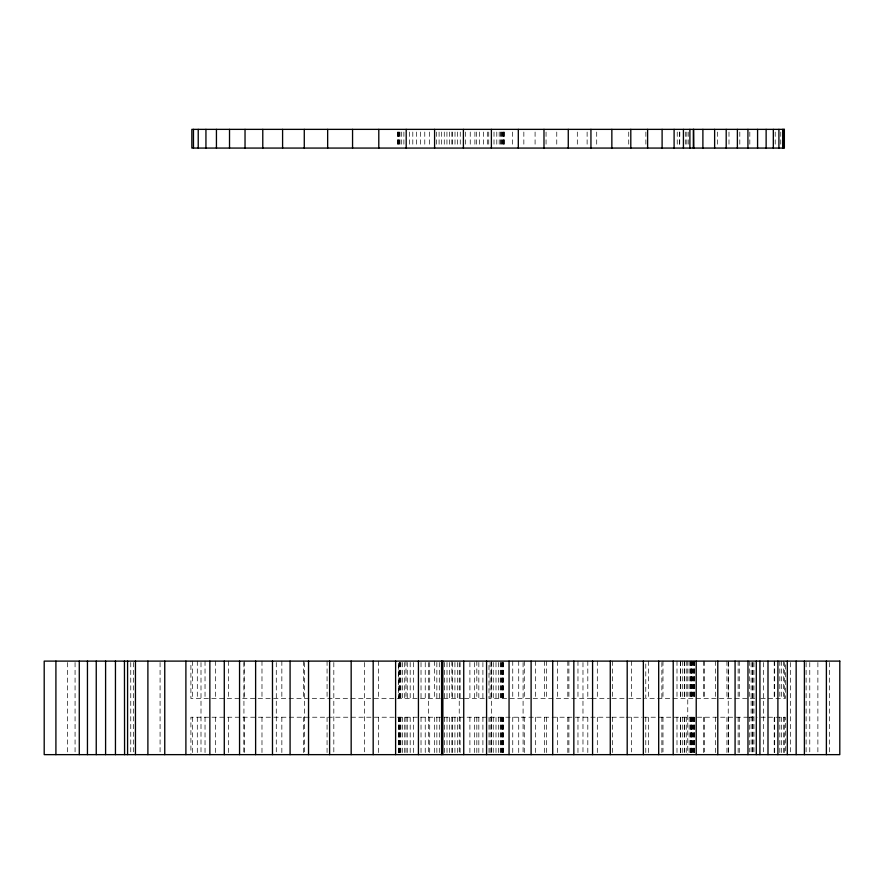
<?xml version="1.0" encoding="UTF-8"?>
<svg xmlns="http://www.w3.org/2000/svg" width="884" height="884" viewBox="0 0 884 884"><rect width="100%" height="100%" fill="white"/><g stroke="black" fill="none" stroke-linecap="round" stroke-linejoin="round"><path stroke-width="0.66" stroke-dasharray="4.42 3.31" d="M463.514 698.526L190.911 698.526L190.911 661.11M464.454 698.526L487.637 698.526M591.65 698.526L488.974 698.526L489.007 661.11M591.882 698.526L609.319 698.526M611.938 698.526L627.541 698.526M628.723 698.526L644.569 698.526M754.77 698.526L645.784 698.526L645.784 662.447M760.859 698.526L766.992 698.526M768.24 698.526L785.301 698.526L785.301 661.11M610.645 717.222L190.911 717.222L190.911 754.638M611.938 717.222L624.844 717.222M626.181 717.222L641.983 717.222M643.276 717.222L748.019 717.222M748.715 717.222L757.157 717.222M760.859 717.222L766.992 717.222M768.185 717.222L785.301 717.222L785.301 754.638M829.568 662.492L829.568 751.886M817.877 662.492L817.877 751.886M809.777 662.492L809.777 751.886M806.109 662.492L806.109 751.886M790.418 662.492L790.418 751.886M784.683 662.447L784.683 698.526M784.683 717.222L784.683 754.638M783.6 661.11L783.6 698.526M783.6 717.222L783.6 754.638M781.489 661.11L781.489 698.526M781.489 717.222L781.489 754.638M780.76 132.036L780.76 145.396M779.821 661.11L779.821 698.526M779.821 717.222L779.821 754.638M775.213 132.036L775.213 145.396M774.704 661.11L774.704 698.526M774.704 717.222L774.704 754.638M774.207 661.11L774.207 698.526M774.207 717.222L774.207 754.638M763.467 662.492L763.467 751.886M753.953 662.492L753.953 751.886M752.859 662.492L752.859 751.886M752.538 662.492L752.538 751.886M751.124 662.492L751.124 751.886M749.82 132.036L749.82 145.396M749.267 661.11L749.267 698.526M749.267 717.222L749.267 751.964M739.809 132.036L739.809 145.396M739.289 661.11L739.289 698.526M739.289 717.222L739.289 754.638M738.14 661.11L738.14 698.526M738.14 717.222L738.14 754.638M728.991 132.036L728.991 145.396M728.526 661.11L728.526 698.526M728.526 717.222L728.526 754.638M728.239 662.492L728.239 751.886M726.935 661.11L726.935 698.526M726.935 717.222L726.935 754.638M717.355 132.036L717.355 145.396M715.333 661.11L715.333 698.526M715.333 717.222L715.333 754.638M704.515 661.11L704.515 698.526M704.515 717.222L704.515 751.964M703.565 661.11L703.565 698.526M703.565 717.222L703.565 754.638M694.791 661.11L694.791 698.526M694.791 717.222L694.636 754.638M694.271 661.11L694.327 698.526M694.271 717.222L694.327 754.638M693.852 661.11L693.852 698.526M693.852 717.222L693.852 754.638M693.222 661.11L693.222 698.526M693.222 717.222L693.222 754.638M692.426 661.11L692.426 698.526M692.426 717.222L692.426 754.638M691.896 661.11L691.896 698.526M691.896 717.222L691.896 754.638M691.487 661.11L691.487 698.526M691.487 717.222L691.487 754.638M691.211 661.11L691.211 698.526M691.211 717.222L691.211 754.638M690.824 661.11L690.824 698.526M690.824 717.222L690.824 754.638M690.393 661.11L690.393 698.526M690.393 717.222L690.393 754.638M689.155 661.11L689.155 698.526M689.155 717.222L689.155 754.638M688.227 132.036L688.227 145.396M687.763 661.11L687.763 754.638M686.835 132.036L686.835 145.396M686.227 661.11L686.227 698.526M686.227 717.222L686.227 754.638M685.299 132.036L685.299 145.396M684.548 661.11L684.548 698.526M684.548 717.222L684.548 754.638M684.349 661.11L684.349 698.526M684.349 717.222L684.349 751.964M682.724 661.11L682.724 698.526M682.724 717.222L682.724 754.638M680.658 661.11L680.757 698.526M680.658 717.222L680.757 754.638M680.569 661.11L680.547 698.526M680.547 717.222L680.569 754.638M679.829 132.036L679.719 145.396M679.608 132.036L679.641 145.396M677.232 132.036L677.232 145.396M677 661.11L677 698.526M677 717.222L677 754.638M662.978 661.11L662.978 698.526M662.978 717.222L662.978 751.964M661.873 662.447L661.873 698.526M661.873 717.222L661.873 754.638M648.458 661.11L648.458 698.526M648.458 717.222L648.458 754.638M645.872 132.036L645.872 145.396M645.784 717.222L645.784 754.638M631.607 661.11L631.607 698.526M631.607 717.222L631.607 751.964M628.734 132.036L628.734 145.396M612.612 661.11L612.612 698.526M612.612 717.222L612.612 754.638M597.308 661.11L597.308 698.526M597.308 717.222L597.308 754.638M596.711 132.036L596.711 145.396M587.805 661.11L587.805 698.526M587.805 717.222L587.805 754.638M587.12 132.036L587.12 145.396M582.976 662.492L582.976 751.886M577.97 661.11L577.97 698.526M577.97 717.222L577.97 754.638M577.307 132.036L577.307 145.396M568.898 661.11L568.898 698.526M568.898 717.222L568.898 754.638M567.815 661.11L567.815 698.526M567.815 717.222L567.815 754.638M557.351 661.11L557.351 698.526M557.351 717.222L557.351 754.638M556.765 132.036L556.765 145.396M546.599 661.11L546.599 698.526M546.599 717.222L546.599 754.638M546.058 132.036L546.058 145.396M544.522 661.11L544.522 698.526M544.522 717.222L544.522 754.638M535.571 661.11L535.571 698.526M535.571 717.222L535.571 754.638M535.085 132.036L535.085 145.396M524.289 661.11L524.289 698.526M524.289 717.222L524.289 754.638M523.847 132.036L523.847 145.396M523.085 662.492L523.085 751.886M518.72 661.11L518.72 698.526M518.72 717.222L518.72 754.638M512.753 661.11L512.753 698.526M512.753 717.222L512.753 754.638M512.366 132.036L512.366 145.396M504.234 132.036L504.234 145.396M503.968 132.036L503.957 145.396M503.703 132.036L503.703 145.396M503.283 662.447L503.294 698.526M503.283 717.222L503.294 754.638M503.173 132.036L503.184 145.396M503.04 662.447L503.04 698.526M503.04 717.222L503.04 754.638M502.775 662.447L502.775 698.526M502.775 717.222L502.764 754.638M502.664 132.036L502.664 145.396M502.267 662.447L502.267 698.526M502.267 717.222L502.256 754.638M501.902 132.036L501.902 145.396M501.758 662.447L501.758 698.526M501.758 717.222L501.758 754.638M501.162 132.036L501.162 145.396M501.018 662.447L501.007 698.526M501.007 717.222L501.007 754.638M500.664 132.036L500.664 145.396M500.278 662.447L500.267 698.526M500.278 717.222L500.267 754.638M499.195 132.036L499.195 145.396M498.344 662.447L498.344 698.526M498.344 717.222L498.344 754.638M496.797 132.036L496.797 145.396M496.001 662.447L496.001 698.526M496.001 717.222L496.001 754.638M494.012 132.036L494.001 145.396M493.25 662.447L493.25 698.526M493.25 717.222L493.25 754.638M491.659 661.11L491.659 698.526M491.659 717.222L491.659 754.638M491.537 662.492L491.537 751.886M490.134 662.447L490.134 698.526M490.134 717.222L490.134 754.638M489.007 717.222L489.007 754.638M488.742 132.036L488.742 145.396M487.316 132.036L487.316 145.396M483.471 132.036L483.471 145.396M482.896 662.447L482.896 698.526M482.896 717.222L482.896 754.638M479.327 132.036L479.327 145.396M478.83 662.447L478.819 698.526M478.819 717.222L478.83 754.638M476.819 661.11L476.819 698.526M476.819 717.222L476.819 754.638M476.631 132.036L476.631 145.396M474.907 132.036L474.907 145.396M474.487 662.447L474.487 698.526M474.487 717.222L474.487 754.638M470.244 132.036L470.244 145.396M469.901 662.447L469.901 698.526M469.901 717.222L469.901 754.638M465.349 132.036L465.349 145.396M460.266 132.036L460.266 145.396M460.1 662.447L460.1 698.526M460.1 717.222L460.1 754.638M459.238 662.492L459.238 751.886M457.636 132.036L457.636 145.396M457.514 662.447L457.514 698.526M457.514 717.222L457.514 754.638M455.006 132.036L455.006 145.396M454.928 662.447L454.928 698.526M454.928 717.222L454.928 754.638M452.31 132.036L452.31 145.396M452.288 662.447L452.288 698.526M452.288 717.222L452.288 754.638M451.912 661.11L451.912 698.526M451.912 717.222L451.912 754.638M451.868 132.036L451.868 145.396M449.613 132.036L449.613 145.396M449.636 662.447L449.636 698.526M449.636 717.222L449.636 754.638M446.939 132.036L446.939 145.396M447.017 662.447L447.017 698.526M447.017 717.222L447.017 754.638M444.387 662.447L444.387 698.526M444.387 717.222L444.387 754.638M444.276 132.036L444.276 145.396M441.691 132.036L441.691 145.396M439.304 662.447L439.304 698.526M439.304 717.222L439.304 754.638M439.094 132.036L439.094 145.396M436.851 662.447L436.851 698.526M436.851 717.222L436.862 754.638M436.608 132.036L436.608 145.396M434.541 661.11L434.409 698.526M434.409 717.222L434.541 754.638M429.701 662.447L429.701 698.526M429.712 717.222L429.701 754.638M429.326 132.036L429.326 145.396M428.486 662.492L428.486 751.886M425.237 662.447L425.237 698.526M425.237 717.222L425.237 754.638M424.773 132.036L424.784 145.396M421.027 662.447L421.027 698.526M421.027 717.222L421.027 754.638M420.497 132.036L420.497 145.396M416.497 132.036L416.497 145.396M413.48 662.447L413.48 698.526M413.48 717.222L413.48 754.638M412.806 132.036L412.806 145.396M410.187 662.447L410.187 698.526M410.187 717.222L410.187 754.638M409.469 132.036L409.458 145.396M407.259 662.447L407.259 698.526M407.259 717.222L407.259 754.638M405.988 661.11L405.988 698.526M405.988 717.222L405.988 754.638M404.706 662.447L404.706 698.526M404.717 717.222L404.706 754.638M403.889 132.036L403.889 145.396M402.563 662.447L402.563 698.526M402.563 717.222L402.574 754.638M401.701 132.036L401.701 145.396M400.861 662.447L400.85 698.526M400.85 717.222L400.85 754.638M400.231 662.447L400.22 698.526M400.231 717.222L400.22 754.638M399.955 132.036L399.955 145.396M399.601 662.447L399.601 698.526M399.601 717.222L399.612 754.638M399.314 132.036L399.325 145.396M399.214 662.447L399.214 698.526M399.225 717.222L399.214 754.638M398.684 132.036L398.684 145.396M398.839 698.526L398.695 662.447L398.562 698.526M398.839 717.222L398.828 754.638M398.562 717.222L398.573 754.638M398.286 132.036L398.286 145.396M397.899 132.036L397.899 145.396M397.634 132.036L397.623 145.396M378.44 661.11L378.44 698.526M378.44 717.222L378.44 754.638M364.484 662.492L364.484 751.886M333.821 662.492L333.821 754.638M327.069 661.11L327.069 698.526M327.069 717.222L327.069 754.638M304.35 662.492L304.35 751.886M303.599 661.11L303.599 698.526M303.599 717.222L303.599 754.638M281.852 661.11L281.841 698.526M281.841 717.222L281.852 754.638M276.283 662.492L276.283 751.886M261.984 661.11L261.984 698.526M261.984 717.222L261.984 754.638M244.194 661.11L244.194 698.526M244.194 717.222L244.194 754.638M243.94 662.492L243.94 751.886M228.647 661.11L228.658 698.526M228.647 717.222L228.658 754.638M215.541 661.11L215.541 698.526M215.541 717.222L215.541 754.638M205.033 661.11L205.033 698.526M205.033 717.222L205.033 754.638M201 662.492L201 751.886M197.298 661.11L197.298 698.526M197.298 717.222L197.298 754.638M192.535 661.11L192.535 698.526M192.535 717.222L192.535 754.638M160.081 662.492L160.081 751.886M133.65 662.492L133.65 751.886M130.755 662.492L130.755 751.886M75.063 662.492L75.063 751.886M67.648 662.492L67.648 751.886"/><path stroke-width="1.33" d="M826.385 661.11L826.385 754.638M804.396 661.11L804.396 754.638M796.153 661.11L796.153 754.638M787.301 661.11L787.301 754.638M783.743 129.362L783.743 148.07M782.683 129.362L782.683 148.07M778.914 129.362L778.914 148.07M777.898 661.11L777.898 754.638M773.323 129.362L773.323 148.07M767.997 661.11L767.997 754.638M766.13 129.362L766.13 148.07M759.909 661.11L759.909 754.638M757.577 129.362L757.577 148.07M756.284 661.11L756.284 754.638M747.919 129.362L747.919 148.07M747.963 661.11L747.963 754.638M737.378 129.362L737.378 148.07M735.079 661.11L735.079 754.638M726.195 129.362L726.195 148.07M717.786 661.11L717.786 754.638M714.626 129.362L714.626 148.07M702.89 129.362L702.89 148.07M696.227 661.11L696.227 754.638M693.708 129.362L693.852 148.07M693.332 129.362L693.332 148.07M689.896 129.362L689.896 148.07M683.42 129.362L683.42 148.07M674.105 129.362L674.105 148.07M673.21 661.11L673.21 754.638M662.105 129.362L662.105 148.07M658.691 661.11L658.691 754.638M647.607 129.362L647.607 148.07M643.353 661.11L643.353 754.638M630.8 129.362L630.8 148.07M627.198 661.11L627.198 754.638M611.85 129.362L611.85 148.07M610.269 661.11L610.269 754.638M592.578 661.11L592.578 754.638M590.943 129.362L590.943 148.07M573.838 661.11L573.838 754.638M568.268 129.362L568.268 148.07M552.71 661.11L552.71 754.638M543.991 129.362L543.991 148.07M531.107 661.11L531.107 754.638M518.311 129.362L518.311 148.07M509.051 661.11L509.051 754.638M491.382 129.362L491.382 148.07M486.576 661.11L486.576 754.638M463.735 661.11L463.735 754.638M463.404 129.362L463.404 148.07M442.862 661.11L442.862 754.638M441.591 661.11L441.591 754.638M434.585 129.362L434.585 148.07M418.43 661.11L418.43 754.638M406.198 129.362L406.198 148.07M395.612 661.11L395.612 754.638M378.794 129.362L378.794 148.07M373.181 661.11L373.181 754.638M352.561 129.362L352.561 148.07M351.169 661.11L351.169 754.638M329.61 661.11L329.61 754.638M327.655 129.362L327.655 148.07M308.538 661.11L308.538 754.638M304.273 129.362L304.273 148.07M290.085 661.11L290.085 754.638M282.593 129.362L282.593 148.07M272.482 661.11L272.482 754.638M262.78 129.362L262.78 148.07M255.62 661.11L255.62 754.638M245.034 129.362L245.034 148.07M239.553 661.11L239.553 754.638M229.52 129.362L229.52 148.07M224.282 661.11L224.282 754.638M216.436 129.362L216.436 148.07M209.851 661.11L209.851 754.638M205.939 129.362L205.939 148.07M198.226 129.362L198.226 148.07M193.463 129.362L193.463 148.07M185.894 661.11L185.894 754.638M164.755 661.11L164.755 754.638M147.893 661.11L147.893 754.638M135.451 661.11L135.451 754.638M127.583 661.11L127.583 754.638M124.445 661.11L124.578 754.638M115.45 661.11L115.45 754.638M105.594 661.11L105.594 754.638M96.245 661.11L96.245 754.638M87.45 661.11L87.45 754.638M79.273 661.11L79.273 754.638M55.913 661.11L55.913 754.638M784.362 129.362L191.839 129.362L191.839 148.07L784.362 148.07L784.362 129.362M839.8 661.11L44.2 661.11L44.2 754.638L839.8 754.638L839.8 661.11"/></g></svg>
